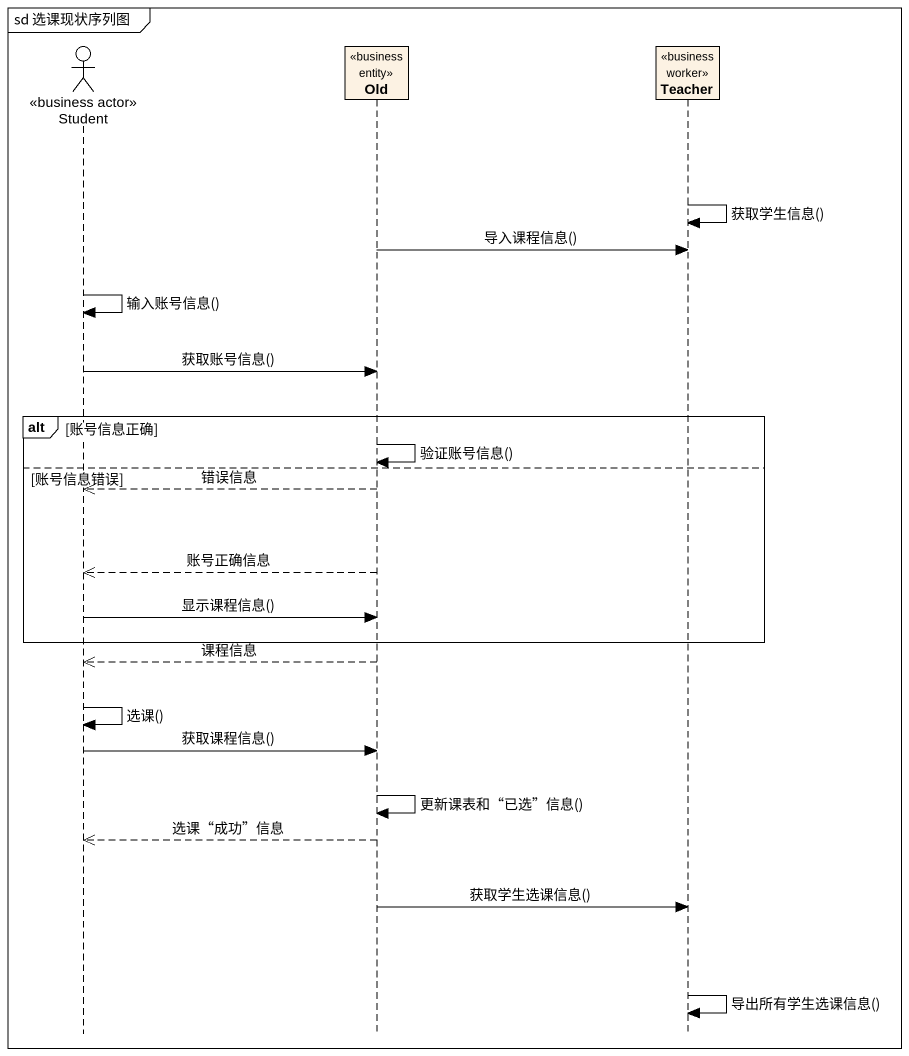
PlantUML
@startuml
mainframe sd 选课现状序列图
hide footbox
actor Student <<business actor>>
participant Old <<business entity>>
participant Teacher <<business worker>>

Teacher -> Teacher : 获取学生信息()
Old -> Teacher : 导入课程信息()
Student -> Student : 输入账号信息()
Student -> Old : 获取账号信息()
alt 账号信息正确
  Old -> Old : 验证账号信息()
else 账号信息错误
  Old -->> Student : 错误信息
  Old -->> Student : 账号正确信息
  Student -> Old : 显示课程信息()
end
Old -->> Student : 课程信息
Student -> Student : 选课()
Student -> Old : 获取课程信息()
Old -> Old : 更新课表和“已选”信息()
Old -->> Student : 选课“成功”信息
Old -> Teacher : 获取学生选课信息()
Teacher -> Teacher : 导出所有学生选课信息()
@enduml
